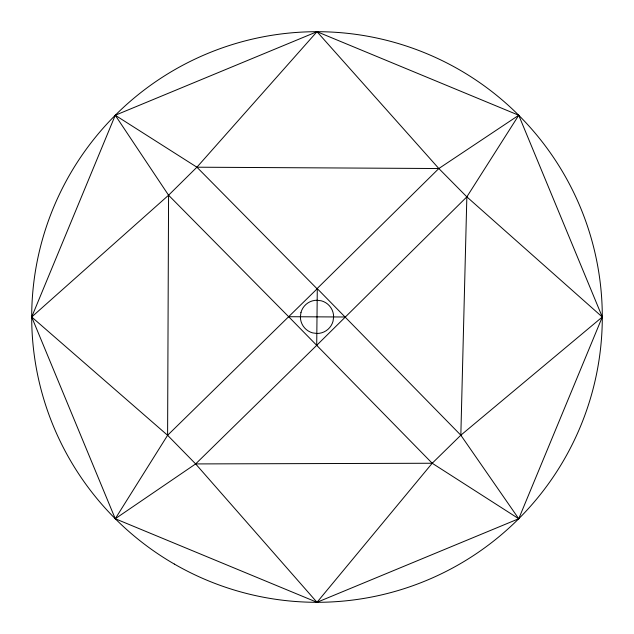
<?xml version="1.0" encoding="UTF-8"?>
<svg xmlns="http://www.w3.org/2000/svg" width="634" height="634" viewBox="0 0 634 634"><rect width="100%" height="100%" fill="white"/><g stroke="black" fill="none" stroke-linecap="round" stroke-linejoin="round"><path stroke-width="0.95" d="M167.598 435.289L168.573 195.217L115.261 115.261L317 31.7L518.739 115.261L602.3 317L518.739 518.739L317 602.3L115.261 518.739L31.7 317L115.261 115.261L196.912 167.202L317 288.7L438.839 168.525L518.739 115.261L466.846 196.865L316.707 345.34L195.644 463.922L115.261 518.739L167.598 435.289L317.293 288.66L460.839 435.201L518.739 518.739L432.206 463.248L288.66 316.707L168.573 195.217L31.7 317L167.598 435.289L195.644 463.922L317 602.3L432.206 463.248L460.839 435.201L602.3 317L466.846 196.865L438.839 168.525L317 31.7L196.912 167.202L168.573 195.217M316.707 345.34L317.293 288.66M460.839 435.201L466.846 196.865M195.644 463.922L432.206 463.248M196.912 167.202L438.839 168.525M288.66 316.707L345.3 317M300.944 312.554L300.381 316.857A16.619 16.619 0 0 0 312.697 332.905L317 333.476A16.619 16.619 0 0 0 333.056 321.153L333.627 316.857A16.619 16.619 0 0 0 321.303 300.801L317 300.231A16.619 16.619 0 0 0 300.944 312.554M174.35 564.078A285.3 285.3 0 0 0 602.3 317A285.3 285.3 0 0 0 174.35 69.922A285.3 285.3 0 0 0 174.35 564.078"/></g></svg>
